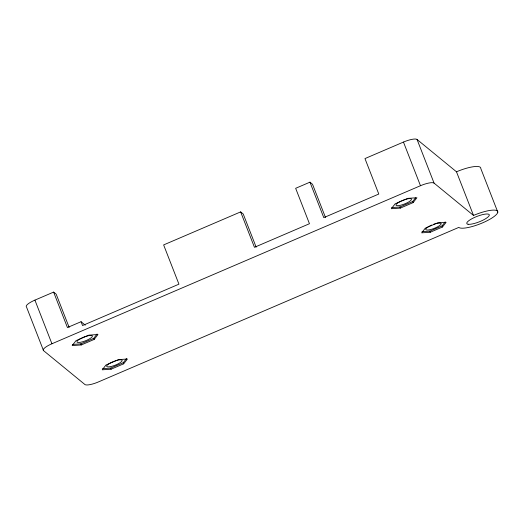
<?xml version="1.0" encoding="UTF-8"?>
<svg xmlns="http://www.w3.org/2000/svg" width="524" height="524" viewBox="0 0 524 524"><rect width="100%" height="100%" fill="white"/><g stroke="black" fill="none" stroke-linecap="round" stroke-linejoin="round"><path stroke-width="0.79" d="M72.522 344.425L80.834 343.862L93.731 338.334L97.078 334.03M94.156 339.428L97.975 334.509L88.91 335.124L76.013 340.652L72.188 345.565L81.259 344.956L94.156 339.428L93.731 338.334M102.638 368.654L110.675 368.11L123.251 362.719L126.513 358.527M123.677 363.813L127.404 359.019L118.562 359.615L105.986 365.005L102.259 369.8L111.101 369.204L123.677 363.813L123.251 362.719M391.664 207.563L399.91 207.006L412.702 201.524L415.545 197.862M413.128 202.611L416.921 197.738L407.921 198.347L395.135 203.829L391.343 208.703L400.336 208.1L413.128 202.611L412.702 201.524M422.017 231.693L429.824 231.163L442.04 225.929L445.21 221.849M442.466 227.016L446.088 222.359L437.494 222.942L425.278 228.176L421.656 232.839L430.25 232.256L442.466 227.016L442.04 225.929M53.618 292.097L67.432 327.526L81.056 321.716L82.543 325.535L178.939 284.165L163.632 244.918L240.647 211.893L254.454 247.308L309.461 223.715L295.654 188.306L309.959 182.169L323.786 217.637L378.793 194.044L364.966 158.582L403.46 142.07A12.078 2.941 -21.3 0 1 417.052 139.469L434.069 183.118L473.506 215.443A21.13 5.148 -21.3 0 1 497.283 210.897A21.13 5.148 -21.3 0 1 482.558 222.864A21.13 5.148 -21.3 0 1 458.782 227.409L99.226 381.59A12.078 2.941 -21.3 0 1 85.091 384.662L43.512 350.602L26.495 306.953A12.078 2.941 -21.3 0 1 34.911 300.114L53.618 292.097L56.206 294.213L69.135 327.382M43.512 350.602A12.078 2.941 -21.3 0 1 51.928 343.764L420.477 185.719A12.078 2.941 -21.3 0 1 434.069 183.118M417.052 139.469L456.489 171.8L473.506 215.443M309.959 182.169L312.54 184.291L325.483 217.486M240.647 211.893L243.228 214.008L256.157 247.164M81.056 321.716L85.255 325.162M497.8 212.141L480.783 168.492A21.13 5.148 -21.3 0 0 456.489 171.8M403.46 142.07L420.477 185.719M429.824 231.163L430.25 232.256M399.91 207.006L400.336 208.1M110.675 368.11L111.101 369.204M80.834 343.862L81.259 344.956M34.911 300.114L51.928 343.764M433.676 224.265A8.299 2.024 -21.3 0 1 440.736 224.606A8.299 2.024 -21.3 0 1 428.606 229.957A8.299 2.024 -21.3 0 1 429.182 226.25M429.765 225.942A8.299 2.024 -21.3 0 1 431.658 225.051M114.632 361.082A8.299 2.024 -21.3 0 1 121.116 361.973A8.299 2.024 -21.3 0 1 107.774 366.866A8.299 2.024 -21.3 0 1 113.957 361.331M81.593 338.078A8.299 2.024 -21.3 0 1 92.394 336.329A8.299 2.024 -21.3 0 1 80.375 342.31A8.299 2.024 -21.3 0 1 80.984 338.38M401.849 200.705A8.299 2.024 -21.3 0 1 411.222 199.939A8.299 2.024 -21.3 0 1 398.417 205.637A8.299 2.024 -21.3 0 1 401.201 200.993M468.076 224.259L467.022 223.879L466.733 223.165A12.072 2.941 -21.3 0 1 482.218 214.716A12.072 2.941 -21.3 0 1 486.462 218.187A12.072 2.941 -21.3 0 1 468.076 224.259"/></g></svg>
